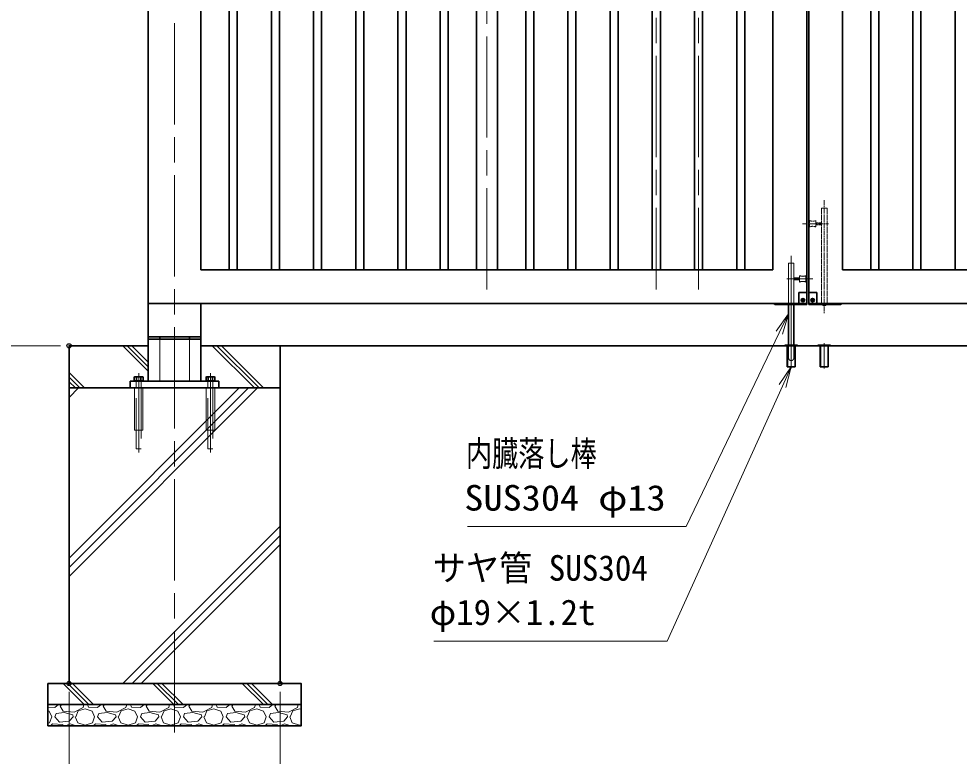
# Model space of a CAD drawing. Units: millimetres at full size; details may follow other scales. Extents: x -5940 to 5940, y -4200 to 4200.
# Drawn here: x -3563 to -1335, y -2401 to -654 of the extents above; entities that cross this region are included whole.
import ezdxf
from ezdxf.enums import TextEntityAlignment as Align

# ---------------------------------------------------------------- set-up
doc = ezdxf.new("R2010")
doc.units = ezdxf.units.MM
doc.header["$LTSCALE"] = 20
doc.header["$PDMODE"] = 32
doc.header["$PDSIZE"] = 10
doc.linetypes.add('DASHED', pattern=[7.5, 6, -1.5])
doc.linetypes.add('USER1', pattern=[18, 12, -1.5, 3, -1.5])
for name, color, linetype, lineweight in [('0-1_外形線', 7, 'Continuous', 35), ('0-2_隠れ線', 140, 'DASHED', 18), ('0-3_軸線', 200, 'USER1', 15), ('0-5_細線', 2, 'Continuous', 35), ('0-6_寸法線', 4, 'Continuous', 18), ('0-7_0', 7, 'Continuous', 18), ('0-E_ハッチング', 253, 'Continuous', 13)]:
    doc.layers.add(name, color=color, linetype=linetype, lineweight=lineweight)
doc.layers.add('0-8_Defpoints', color=7, linetype='Continuous')
doc.styles.add('ＭＳ ゴシック', font='')
doc.styles.get('ＭＳ ゴシック').set_extended_font_data('MS Gothic')

# ---------------------------------------------------------------- blocks, each defined once
blk = doc.blocks.new('shgtdhgjhhggf')
at = {"layer": '0-1_外形線'}
for p, q in [((0, 520), (380, 520)), ((380, 520), (380, -40)), ((0, -40), (0, 0)), ((132, 166.2), (173.8, 166.2)), ((132, 166.2), (132, 153.8)), ((132, 153.8), (173.8, 153.8)), ((186.2, 208), (173.8, 208)), ((173.8, 208), (173.8, 166.2)), ((173.8, 153.8), (173.8, 112)), ((186.2, 112), (173.8, 112)), ((186.2, 208), (186.2, 166.2)), ((186.2, 166.2), (228, 166.2)), ((186.2, 153.8), (186.2, 112)), ((186.2, 153.8), (228, 153.8)), ((228, 166.2), (228, 153.8)), ((0, -40), (1504, -40))]:
    blk.add_line(p, q, dxfattribs=at)
blk.add_circle((180, 160), 84, dxfattribs=at)
for centre, radius, start, end in [((1504, 0), 40, 270, 0), ((734, 40), 130, 217.97987, 322.02013)]:
    blk.add_arc(centre, radius, start, end, dxfattribs=at)
at = {"layer": '0-2_隠れ線'}
for p, q in [((604, 4520), (864, 4520)), ((604, 4520), (604, 40)), ((864, 4520), (864, 40)), ((34, 3930), (34, 3630)), ((334, 3630), (334, 3930)), ((334, 3830), (604, 3830)), ((334, 3730), (604, 3730))]:
    blk.add_line(p, q, dxfattribs=at)
for centre, radius, start, end in [((184, 4290), 390, 247.38014, 292.61986), ((184, 3270), 390, 67.38014, 112.61986), ((734, 40), 130, 180, 217.97987), ((734, 40), 130, 322.02013, 0)]:
    blk.add_arc(centre, radius, start, end, dxfattribs=at)
at = {"layer": '0-3_軸線'}
for p, q in [((734, 4902.9), (734, -448.4)), ((-296.3, 3780), (934.3, 3780)), ((180, 160), (87.6, 160)), ((180, 160), (180, 252.4)), ((180, 160), (272.4, 160)), ((180, 160), (180, 67.6))]:
    blk.add_line(p, q, dxfattribs=at)
blk = doc.blocks.new('PROFSP005ACXU6')
at = {"layer": '0-1_外形線'}
for p, q in [((12, 166), (12, 0)), ((199.9, 103.9), (12, 103.9)), ((12, -166), (12, 0)), ((216, 0), (216, 180)), ((199.9, -103.9), (12, -103.9))]:
    blk.add_line(p, q, dxfattribs=at)
for points in [[(108, 207.8), (12, 207.8), (12, 166), (0, 166), (0, 0)], [(108, -207.8), (12, -207.8), (12, -166), (0, -166), (0, 0)], [(216, 180), (199.9, 207.8), (108, 207.8)], [(216, 0), (216, -180), (199.9, -207.8), (108, -207.8)]]:
    blk.add_lwpolyline(points, dxfattribs=at)
for centre, radius, start, end in [((124, 155.9), 92, 325.61587, 34.38413), ((-127.9, 0), 343.9, 342.41211, 17.58789), ((124, -155.9), 92, 325.61587, 34.38413)]:
    blk.add_arc(centre, radius, start, end, dxfattribs=at)
blk = doc.blocks.new('A$C7A822601')
at = {"layer": '0-7_0', "rotation": 90}
blk.add_blockref('PROFSP005ACXU6', (0, 0), dxfattribs=at)
blk = doc.blocks.new('S28')
at = {"layer": '0-6_寸法線'}
for points in [[(-14374534.9, 57439294.7), (-14364164.5, 57439294.7), (-14359752.7, 57448479.6), (-14359319.7, 57449381)], [(-14359602.4, 57448407.4), (-14359319.7, 57449381), (-14359902.9, 57448551.7)]]:
    blk.add_lwpolyline(points, dxfattribs=at)
at = {"layer": '0-6_寸法線', "color": 254, "style": 'ＭＳ ゴシック'}
for s, width, p in [('内臓落し棒', 0.75, (-14374602.1, 57441791.6)), ('SUS304 φ13', 1.1, (-14374678.9, 57439691.6))]:
    blk.add_text(s, height=1212, dxfattribs=dict(at, width=width)).set_placement(p, align=Align.BOTTOM_LEFT)
blk = doc.blocks.new('S29')
at = {"layer": '0-6_寸法線'}
for points in [[(-14376114.7, 57433872.9), (-14365072.3, 57433872.9), (-14359602.2, 57445952.5), (-14359189.7, 57446863.5)], [(-14359450.4, 57445883.8), (-14359189.7, 57446863.5), (-14359754, 57446021.3)]]:
    blk.add_lwpolyline(points, dxfattribs=at)
at = {"layer": '0-6_寸法線', "color": 254, "style": 'ＭＳ ゴシック', "width": 0.95}
blk.add_text('サヤ管 SUS304', height=1212, dxfattribs=at).set_placement((-14376174.2, 57436369.8), align=Align.BOTTOM_LEFT)
at = {"layer": '0-6_寸法線', "color": 254, "style": 'ＭＳ ゴシック'}
blk.add_text('φ19×1.2t', height=1212, dxfattribs=at).set_placement((-14376316.3, 57434269.8), align=Align.BOTTOM_LEFT)

msp = doc.modelspace()

# ---------------------------------------------------------------- linework, layer by layer
at = {"layer": '0-1_外形線'}
for p, q in [((-3256.54, 371.52), (-3256.54, -1328.48)), ((-1696.54, -1330.48), (-1696.54, 371.52)), ((-1691.54, -1330.48), (-1691.54, 371.52)), ((-3131.54, 291.52), (-3131.54, -1248.48)), ((-3064.79, 291.52), (-3064.79, -1248.48)), ((-3045.79, 291.52), (-3045.79, -1248.48)), ((-2964.79, 291.52), (-2964.79, -1248.48)), ((-2945.79, 291.52), (-2945.79, -1248.48)), ((-2864.79, 291.52), (-2864.79, -1248.48)), ((-2845.79, 291.52), (-2845.79, -1248.48)), ((-2764.79, 291.52), (-2764.79, -1248.48)), ((-2745.79, 291.52), (-2745.79, -1248.48)), ((-2664.79, 291.52), (-2664.79, -1248.48)), ((-2645.79, 291.52), (-2645.79, -1248.48)), ((-2564.79, 291.52), (-2564.79, -1248.48)), ((-2545.79, 291.52), (-2545.79, -1248.48)), ((-2479.04, 291.52), (-2479.04, -1248.48)), ((-2429.04, -1248.48), (-2429.04, 291.52)), ((-2362.29, 291.52), (-2362.29, -1248.48)), ((-2343.29, 291.52), (-2343.29, -1248.48)), ((-2262.29, 291.52), (-2262.29, -1248.48)), ((-2243.29, 291.52), (-2243.29, -1248.48)), ((-2162.29, 291.52), (-2162.29, -1248.48)), ((-2143.29, 291.52), (-2143.29, -1248.48)), ((-2062.29, 291.52), (-2062.29, -1248.48)), ((-2043.29, 291.52), (-2043.29, -1248.48)), ((-1962.29, 291.52), (-1962.29, -1248.48)), ((-1943.29, 291.52), (-1943.29, -1248.48)), ((-1862.29, 291.52), (-1862.29, -1248.48)), ((-1843.29, 291.52), (-1843.29, -1248.48)), ((-1776.54, -1248.48), (-1776.54, 291.52)), ((-1525.79, 291.52), (-1525.79, -1248.48)), ((-1444.79, 291.52), (-1444.79, -1248.48)), ((-1425.79, 291.52), (-1425.79, -1248.48)), ((-1344.79, 291.52), (-1344.79, -1248.48)), ((-1611.54, -1248.48), (-1611.54, -540.48)), ((-1544.79, -540.48), (-1544.79, -1248.48)), ((-3131.54, -1248.48), (-1776.54, -1248.48)), ((-256.54, -1248.48), (-1611.54, -1248.48)), ((-1715.54, -1302.48), (-1715.54, -1330.48)), ((-1696.54, -1302.48), (-1715.54, -1302.48)), ((-3256.54, -1328.48), (-1696.54, -1328.48)), ((-3256.54, -1328.48), (-3256.54, -1512.48)), ((-3131.54, -1328.48), (-3131.54, -1512.48)), ((-1696.54, -1330.48), (-1771.74, -1330.48)), ((-1739.74, -1328.48), (-1739.74, -1426.98)), ((-1726.74, -1328.48), (-1726.74, -1426.98)), ((-1707.94, -1320.17), (-1707.94, -1320.79)), ((-1705.85, -1320.17), (-1707.94, -1320.17)), ((-1705.85, -1320.79), (-1707.94, -1320.79)), ((-1705.85, -1318.08), (-1705.22, -1318.08)), ((-1705.85, -1318.08), (-1705.85, -1320.17)), ((-1705.85, -1320.79), (-1705.85, -1322.88)), ((-1705.85, -1322.88), (-1705.22, -1322.88)), ((-1705.22, -1318.08), (-1705.22, -1320.17)), ((-1703.14, -1320.17), (-1705.22, -1320.17)), ((-1703.14, -1320.79), (-1705.22, -1320.79)), ((-1705.22, -1320.79), (-1705.22, -1322.88)), ((-1703.14, -1320.17), (-1703.14, -1320.79)), ((-131.54, -1328.48), (-1691.54, -1328.48)), ((-3256.54, -1407.48), (-3131.54, -1407.48)), ((-3131.54, -1412.48), (-3256.54, -1412.48)), ((-3229.04, -1407.48), (-3229.04, -1412.48)), ((-3159.04, -1407.48), (-3159.04, -1412.48)), ((-2944.04, -1428.48), (-256.54, -1428.48)), ((-1748.24, -1428.48), (-1748.24, -1426.98)), ((-1748.24, -1426.98), (-1718.24, -1426.98)), ((-1718.24, -1428.48), (-1748.24, -1428.48)), ((-1742.74, -1428.48), (-1742.74, -1478.48)), ((-1723.74, -1478.48), (-1723.74, -1428.48)), ((-1718.24, -1426.98), (-1718.24, -1428.48)), ((-1669.84, -1428.48), (-1669.84, -1426.98)), ((-1669.84, -1426.98), (-1639.84, -1426.98)), ((-1639.84, -1428.48), (-1669.84, -1428.48)), ((-1664.34, -1428.48), (-1664.34, -1478.48)), ((-1645.34, -1478.48), (-1645.34, -1428.48)), ((-1639.84, -1426.98), (-1639.84, -1428.48)), ((-1742.74, -1478.48), (-1723.74, -1478.48)), ((-1664.34, -1478.48), (-1645.34, -1478.48)), ((-3299.04, -1512.48), (-3089.04, -1512.48)), ((-3299.04, -1512.48), (-3299.04, -1528.48)), ((-3089.04, -1512.48), (-3089.04, -1528.48)), ((-3089.04, -1528.48), (-3299.04, -1528.48))]:
    msp.add_line(p, q, dxfattribs=at)
msp.add_lwpolyline([(-3256.54, -1428.48), (-3444.04, -1428.48), (-3444.04, -1528.48), (-2944.04, -1528.48), (-2944.04, -1428.48), (-3131.54, -1428.48)], dxfattribs=at)
for points in [[(-3444.04, -1528.48), (-2944.04, -1528.48), (-2944.04, -2228.48), (-3444.04, -2228.48)], [(-3494.04, -2228.48), (-2894.04, -2228.48), (-2894.04, -2278.48), (-3494.04, -2278.48)], [(-2894.04, -2278.48), (-3494.04, -2278.48), (-3494.04, -2328.48), (-2894.04, -2328.48)]]:
    msp.add_lwpolyline(points, close=True, dxfattribs=at)
msp.add_circle((-1705.54, -1320.48), 4.2, dxfattribs=at)
msp.add_arc((-1771.74, -1328.48), 2, 180, 270, dxfattribs=at)
at = {"layer": '0-2_隠れ線'}
for p, q in [((-1726.74, -1232.98), (-1739.74, -1232.98)), ((-1739.74, -1232.98), (-1739.74, -1328.48)), ((-1726.74, -1232.98), (-1726.74, -1328.48)), ((-1713.24, -1267.48), (-1726.74, -1267.48)), ((-1713.24, -1277.48), (-1713.24, -1262.48)), ((-1698.24, -1262.48), (-1698.24, -1277.48)), ((-1713.24, -1272.48), (-1726.74, -1272.48)), ((-3229.04, -1512.48), (-3229.04, -1412.48)), ((-3159.04, -1512.48), (-3159.04, -1412.48)), ((-1741.54, -1428.48), (-1741.54, -1426.98)), ((-1741.54, -1428.48), (-1741.54, -1478.48)), ((-1739.74, -1426.98), (-1739.74, -1456.98)), ((-1726.74, -1426.98), (-1726.74, -1456.98)), ((-1724.94, -1428.48), (-1724.94, -1426.98)), ((-1724.94, -1428.48), (-1724.94, -1478.48)), ((-1663.14, -1428.48), (-1663.14, -1426.98)), ((-1663.14, -1428.48), (-1663.14, -1478.48)), ((-1646.54, -1428.48), (-1646.54, -1426.98)), ((-1646.54, -1428.48), (-1646.54, -1478.48)), ((-3285.04, -1512.48), (-3285.04, -1528.48)), ((-3273.04, -1512.48), (-3273.04, -1528.48)), ((-3115.04, -1512.48), (-3115.04, -1528.48)), ((-3103.04, -1512.48), (-3103.04, -1528.48)), ((-3289.04, -1628.48), (-3289.04, -1528.48)), ((-3285.04, -1672.48), (-3285.04, -1528.48)), ((-3269.04, -1528.48), (-3269.04, -1628.48)), ((-3115.04, -1672.48), (-3115.04, -1528.48)), ((-3103.04, -1528.48), (-3103.04, -1672.48)), ((-3269.04, -1628.48), (-3289.04, -1628.48)), ((-3103.04, -1672.48), (-3115.04, -1672.48))]:
    msp.add_line(p, q, dxfattribs=at)
for points in [[(-3273.04, -1528.48), (-3273.04, -1672.48), (-3285.04, -1672.48)], [(-3099.04, -1528.48), (-3099.04, -1628.48), (-3119.04, -1628.48), (-3119.04, -1528.48)]]:
    msp.add_lwpolyline(points, dxfattribs=at)
for centre, radius, start, end in [((-1705.74, -1244.48), 19.5, 247.38014, 292.61986), ((-1705.74, -1295.48), 19.5, 67.38014, 112.61986), ((-1733.24, -1456.98), 6.5, 180, 0)]:
    msp.add_arc(centre, radius, start, end, dxfattribs=at)
at = {"layer": '0-3_軸線'}
for p, q in [((-3194.04, 415.44), (-3194.04, -2367.84)), ((-2454.04, -1295.48), (-2454.04, 338.52)), ((-2052.79, 338.52), (-2052.79, -1295.48)), ((-1952.79, 338.52), (-1952.79, -1295.48)), ((-1733.24, -1215.23), (-1733.24, -1476.45)), ((-1681.72, -1269.98), (-1743.25, -1269.98)), ((-1705.54, -1320.48), (-1710.16, -1320.48)), ((-1705.54, -1320.48), (-1705.54, -1315.86)), ((-1705.54, -1320.48), (-1705.54, -1325.1)), ((-1705.54, -1320.48), (-1700.92, -1320.48)), ((-1733.24, -1422.3), (-1733.24, -1482.32)), ((-1654.84, -1422.3), (-1654.84, -1482.32)), ((-3279.04, -1493.14), (-3279.04, -1681.02)), ((-3109.04, -1493.14), (-3109.04, -1681.02))]:
    msp.add_line(p, q, dxfattribs=at)
at = {"layer": '0-6_寸法線'}
for p, q in [((-3464.04, -1428.48), (-3889.39, -1428.48)), ((-3444.04, -2248.48), (-3444.04, -2683.41)), ((-2944.04, -2248.48), (-2944.04, -2683.41))]:
    msp.add_line(p, q, dxfattribs=at)
at = {"layer": '0-8_Defpoints'}
for p in [(-3444.04, -1428.48), (-3444.04, -2228.48), (-2944.04, -2228.48)]:
    msp.add_point(p, dxfattribs=at)
at = {"layer": '0-E_ハッチング'}
for p, q in [((-3256.54, -1488.86), (-3316.91, -1428.48)), ((-3256.54, -1477.98), (-3306.04, -1428.48)), ((-3256.54, -1467.11), (-3295.16, -1428.48)), ((-3004.78, -1528.48), (-3104.78, -1428.48)), ((-2993.91, -1528.48), (-3093.91, -1428.48)), ((-2983.03, -1528.48), (-3083.03, -1428.48)), ((-3407.29, -1528.48), (-3444.04, -1491.74)), ((-3418.17, -1528.48), (-3444.04, -1502.61)), ((-3429.04, -1528.48), (-3444.04, -1513.49)), ((-3444.04, -1931.62), (-3040.9, -1528.48)), ((-3444.04, -1529.11), (-3443.41, -1528.48)), ((-3444.04, -1953.37), (-3019.15, -1528.48)), ((-3444.04, -1550.86), (-3421.66, -1528.48)), ((-3444.04, -1975.12), (-2997.4, -1528.48)), ((-3316.63, -2228.48), (-2944.04, -1855.89)), ((-3294.88, -2228.48), (-2944.04, -1877.64)), ((-3273.13, -2228.48), (-2944.04, -1899.39)), ((-3407.96, -2278.48), (-3457.96, -2228.48)), ((-3397.09, -2278.48), (-3447.09, -2228.48)), ((-3386.21, -2278.48), (-3436.21, -2228.48)), ((-3195.83, -2278.48), (-3245.83, -2228.48)), ((-3184.96, -2278.48), (-3234.96, -2228.48)), ((-3174.08, -2278.48), (-3224.08, -2228.48)), ((-2983.7, -2278.48), (-3033.7, -2228.48)), ((-2972.82, -2278.48), (-3022.82, -2228.48)), ((-2961.95, -2278.48), (-3011.95, -2228.48)), ((-3494.04, -2293.34), (-3491.23, -2294.39)), ((-3491.23, -2294.39), (-3485.13, -2307.6)), ((-3464.81, -2282.2), (-3461.47, -2278.48)), ((-3457.7, -2294.39), (-3464.81, -2282.2)), ((-3432.3, -2296.42), (-3457.7, -2294.39)), ((-3410.96, -2285.24), (-3432.3, -2296.42)), ((-3428.24, -2307.6), (-3422.14, -2293.37)), ((-3422.14, -2293.37), (-3405.88, -2288.29)), ((-3409.03, -2278.48), (-3410.96, -2285.24)), ((-3405.88, -2288.29), (-3389.63, -2294.39)), ((-3400.18, -2278.48), (-3397.76, -2284.23)), ((-3397.76, -2284.23), (-3376.42, -2285.24)), ((-3389.63, -2294.39), (-3383.53, -2307.6)), ((-3376.42, -2285.24), (-3367.67, -2278.48)), ((-3363.21, -2282.2), (-3359.87, -2278.48)), ((-3356.1, -2294.39), (-3363.21, -2282.2)), ((-3330.7, -2296.42), (-3356.1, -2294.39)), ((-3309.36, -2285.24), (-3330.7, -2296.42)), ((-3326.64, -2307.6), (-3320.54, -2293.37)), ((-3320.54, -2293.37), (-3304.28, -2288.29)), ((-3307.43, -2278.48), (-3309.36, -2285.24)), ((-3304.28, -2288.29), (-3288.03, -2294.39)), ((-3298.58, -2278.48), (-3296.16, -2284.23)), ((-3296.16, -2284.23), (-3274.82, -2285.24)), ((-3288.03, -2294.39), (-3281.93, -2307.6)), ((-3274.82, -2285.24), (-3266.07, -2278.48)), ((-3261.61, -2282.2), (-3258.27, -2278.48)), ((-3254.5, -2294.39), (-3261.61, -2282.2)), ((-3229.1, -2296.42), (-3254.5, -2294.39)), ((-3207.76, -2285.24), (-3229.1, -2296.42)), ((-3225.04, -2307.6), (-3218.94, -2293.37)), ((-3218.94, -2293.37), (-3202.68, -2288.29)), ((-3205.83, -2278.48), (-3207.76, -2285.24)), ((-3202.68, -2288.29), (-3186.43, -2294.39)), ((-3196.98, -2278.48), (-3194.56, -2284.23)), ((-3194.56, -2284.23), (-3173.22, -2285.24)), ((-3186.43, -2294.39), (-3180.33, -2307.6)), ((-3173.22, -2285.24), (-3164.47, -2278.48)), ((-3160.01, -2282.2), (-3156.67, -2278.48)), ((-3152.9, -2294.39), (-3160.01, -2282.2)), ((-3127.5, -2296.42), (-3152.9, -2294.39)), ((-3106.16, -2285.24), (-3127.5, -2296.42)), ((-3123.44, -2307.6), (-3117.34, -2293.37)), ((-3117.34, -2293.37), (-3101.08, -2288.29)), ((-3104.23, -2278.48), (-3106.16, -2285.24)), ((-3101.08, -2288.29), (-3084.83, -2294.39)), ((-3095.38, -2278.48), (-3092.96, -2284.23)), ((-3092.96, -2284.23), (-3071.62, -2285.24)), ((-3084.83, -2294.39), (-3078.73, -2307.6)), ((-3071.62, -2285.24), (-3062.87, -2278.48)), ((-3058.41, -2282.2), (-3055.07, -2278.48)), ((-3051.3, -2294.39), (-3058.41, -2282.2)), ((-3025.9, -2296.42), (-3051.3, -2294.39)), ((-3004.56, -2285.24), (-3025.9, -2296.42)), ((-3021.84, -2307.6), (-3015.74, -2293.37)), ((-3015.74, -2293.37), (-2999.48, -2288.29)), ((-3002.63, -2278.48), (-3004.56, -2285.24)), ((-2999.48, -2288.29), (-2983.23, -2294.39)), ((-2993.78, -2278.48), (-2991.36, -2284.23)), ((-2991.36, -2284.23), (-2970.02, -2285.24)), ((-2983.23, -2294.39), (-2977.13, -2307.6)), ((-2970.02, -2285.24), (-2961.27, -2278.48)), ((-2956.81, -2282.2), (-2953.47, -2278.48)), ((-2949.7, -2294.39), (-2956.81, -2282.2)), ((-2924.3, -2296.42), (-2949.7, -2294.39)), ((-2902.96, -2285.24), (-2924.3, -2296.42)), ((-2920.24, -2307.6), (-2914.14, -2293.37)), ((-2914.14, -2293.37), (-2897.88, -2288.29)), ((-2901.03, -2278.48), (-2902.96, -2285.24)), ((-2897.88, -2288.29), (-2894.04, -2289.74)), ((-3490.21, -2321.82), (-3485.13, -2307.6)), ((-3478.02, -2307.6), (-3474.97, -2299.47)), ((-3466.84, -2319.79), (-3478.02, -2307.6)), ((-3455.67, -2297.44), (-3474.97, -2299.47)), ((-3435.35, -2302.52), (-3455.67, -2297.44)), ((-3434.33, -2307.6), (-3443.48, -2317.76)), ((-3434.33, -2307.6), (-3435.35, -2302.52)), ((-3429.25, -2307.6), (-3423.16, -2321.82)), ((-3388.61, -2321.82), (-3383.53, -2307.6)), ((-3376.42, -2307.6), (-3373.37, -2299.47)), ((-3365.24, -2319.79), (-3376.42, -2307.6)), ((-3354.07, -2297.44), (-3373.37, -2299.47)), ((-3333.75, -2302.52), (-3354.07, -2297.44)), ((-3332.73, -2307.6), (-3341.88, -2317.76)), ((-3332.73, -2307.6), (-3333.75, -2302.52)), ((-3327.65, -2307.6), (-3321.56, -2321.82)), ((-3287.01, -2321.82), (-3281.93, -2307.6)), ((-3274.82, -2307.6), (-3271.77, -2299.47)), ((-3263.64, -2319.79), (-3274.82, -2307.6)), ((-3252.47, -2297.44), (-3271.77, -2299.47)), ((-3232.15, -2302.52), (-3252.47, -2297.44)), ((-3231.13, -2307.6), (-3240.28, -2317.76)), ((-3231.13, -2307.6), (-3232.15, -2302.52)), ((-3226.05, -2307.6), (-3219.96, -2321.82)), ((-3185.41, -2321.82), (-3180.33, -2307.6)), ((-3173.22, -2307.6), (-3170.17, -2299.47)), ((-3162.04, -2319.79), (-3173.22, -2307.6)), ((-3150.87, -2297.44), (-3170.17, -2299.47)), ((-3130.55, -2302.52), (-3150.87, -2297.44)), ((-3129.53, -2307.6), (-3138.68, -2317.76)), ((-3129.53, -2307.6), (-3130.55, -2302.52)), ((-3124.45, -2307.6), (-3118.36, -2321.82)), ((-3083.81, -2321.82), (-3078.73, -2307.6)), ((-3071.62, -2307.6), (-3068.57, -2299.47)), ((-3060.44, -2319.79), (-3071.62, -2307.6)), ((-3049.27, -2297.44), (-3068.57, -2299.47)), ((-3028.95, -2302.52), (-3049.27, -2297.44)), ((-3027.93, -2307.6), (-3037.08, -2317.76)), ((-3027.93, -2307.6), (-3028.95, -2302.52)), ((-3022.85, -2307.6), (-3016.76, -2321.82)), ((-2982.21, -2321.82), (-2977.13, -2307.6)), ((-2970.02, -2307.6), (-2966.97, -2299.47)), ((-2958.84, -2319.79), (-2970.02, -2307.6)), ((-2947.67, -2297.44), (-2966.97, -2299.47)), ((-2927.35, -2302.52), (-2947.67, -2297.44)), ((-2926.33, -2307.6), (-2935.48, -2317.76)), ((-2926.33, -2307.6), (-2927.35, -2302.52)), ((-2921.25, -2307.6), (-2915.16, -2321.82)), ((-3494.04, -2322.94), (-3490.21, -2321.82)), ((-3483.1, -2323.85), (-3488.17, -2328.48)), ((-3458.72, -2325.88), (-3483.1, -2323.85)), ((-3443.48, -2317.76), (-3466.84, -2319.79)), ((-3457.13, -2328.48), (-3458.72, -2325.88)), ((-3441.44, -2323.85), (-3448.56, -2326.9)), ((-3448.56, -2326.9), (-3447.92, -2328.48)), ((-3429.25, -2327.92), (-3441.44, -2323.85)), ((-3430.2, -2328.48), (-3429.25, -2327.92)), ((-3423.16, -2321.82), (-3405.88, -2326.9)), ((-3405.88, -2326.9), (-3388.61, -2321.82)), ((-3381.5, -2323.85), (-3386.57, -2328.48)), ((-3357.12, -2325.88), (-3381.5, -2323.85)), ((-3341.88, -2317.76), (-3365.24, -2319.79)), ((-3355.53, -2328.48), (-3357.12, -2325.88)), ((-3339.84, -2323.85), (-3346.96, -2326.9)), ((-3346.96, -2326.9), (-3346.32, -2328.48)), ((-3327.65, -2327.92), (-3339.84, -2323.85)), ((-3328.6, -2328.48), (-3327.65, -2327.92)), ((-3321.56, -2321.82), (-3304.28, -2326.9)), ((-3304.28, -2326.9), (-3287.01, -2321.82)), ((-3279.9, -2323.85), (-3284.97, -2328.48)), ((-3255.52, -2325.88), (-3279.9, -2323.85)), ((-3240.28, -2317.76), (-3263.64, -2319.79)), ((-3253.93, -2328.48), (-3255.52, -2325.88)), ((-3238.24, -2323.85), (-3245.36, -2326.9)), ((-3245.36, -2326.9), (-3244.72, -2328.48)), ((-3226.05, -2327.92), (-3238.24, -2323.85)), ((-3227, -2328.48), (-3226.05, -2327.92)), ((-3219.96, -2321.82), (-3202.68, -2326.9)), ((-3202.68, -2326.9), (-3185.41, -2321.82)), ((-3178.3, -2323.85), (-3183.37, -2328.48)), ((-3153.92, -2325.88), (-3178.3, -2323.85)), ((-3138.68, -2317.76), (-3162.04, -2319.79)), ((-3152.33, -2328.48), (-3153.92, -2325.88)), ((-3136.64, -2323.85), (-3143.76, -2326.9)), ((-3143.76, -2326.9), (-3143.12, -2328.48)), ((-3124.45, -2327.92), (-3136.64, -2323.85)), ((-3125.4, -2328.48), (-3124.45, -2327.92)), ((-3118.36, -2321.82), (-3101.08, -2326.9)), ((-3101.08, -2326.9), (-3083.81, -2321.82)), ((-3076.7, -2323.85), (-3081.77, -2328.48)), ((-3052.32, -2325.88), (-3076.7, -2323.85)), ((-3037.08, -2317.76), (-3060.44, -2319.79)), ((-3050.73, -2328.48), (-3052.32, -2325.88)), ((-3035.04, -2323.85), (-3042.16, -2326.9)), ((-3042.16, -2326.9), (-3041.52, -2328.48)), ((-3022.85, -2327.92), (-3035.04, -2323.85)), ((-3023.8, -2328.48), (-3022.85, -2327.92)), ((-3016.76, -2321.82), (-2999.48, -2326.9)), ((-2999.48, -2326.9), (-2982.21, -2321.82)), ((-2975.1, -2323.85), (-2980.17, -2328.48)), ((-2950.72, -2325.88), (-2975.1, -2323.85)), ((-2935.48, -2317.76), (-2958.84, -2319.79)), ((-2949.13, -2328.48), (-2950.72, -2325.88)), ((-2933.44, -2323.85), (-2940.56, -2326.9)), ((-2940.56, -2326.9), (-2939.92, -2328.48)), ((-2921.25, -2327.92), (-2933.44, -2323.85)), ((-2922.2, -2328.48), (-2921.25, -2327.92)), ((-2915.16, -2321.82), (-2897.88, -2326.9)), ((-2897.88, -2326.9), (-2894.04, -2325.77))]:
    msp.add_line(p, q, dxfattribs=at)
msp.add_lwpolyline([(-3494.04, -2284.48), (-3478.02, -2285.24), (-3469.27, -2278.48)], dxfattribs=at)

# ---------------------------------------------------------------- block references
at = {"layer": '0-1_外形線', "xscale": 0.05, "yscale": 0.05}
msp.add_blockref('shgtdhgjhhggf', (-1691.54, -1328.48), dxfattribs=at)
at = {"layer": '0-5_細線', "xscale": -0.05, "yscale": 0.05}
for p in [(-3279.04, -1512.48), (-3109.04, -1512.48)]:
    msp.add_blockref('A$C7A822601', p, dxfattribs=at)
at = {"layer": '0-6_寸法線', "xscale": 0.05, "yscale": 0.05}
for name in ['S28', 'S29']:
    msp.add_blockref(name, (716226.25, -2873821.65), dxfattribs=at)

doc.saveas('drawing.dxf')
